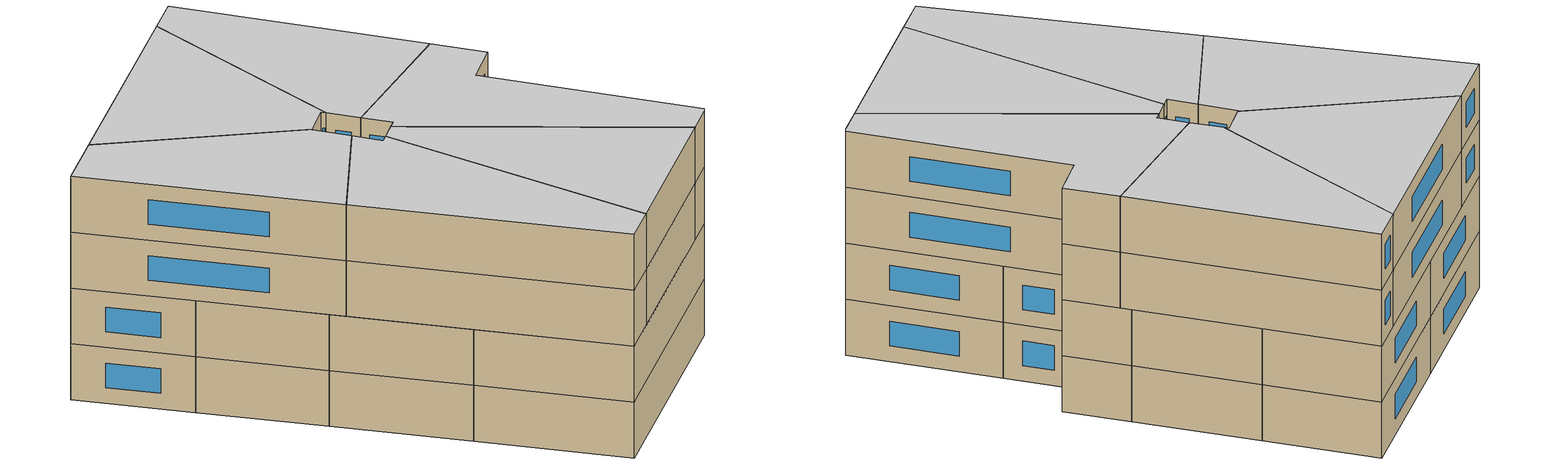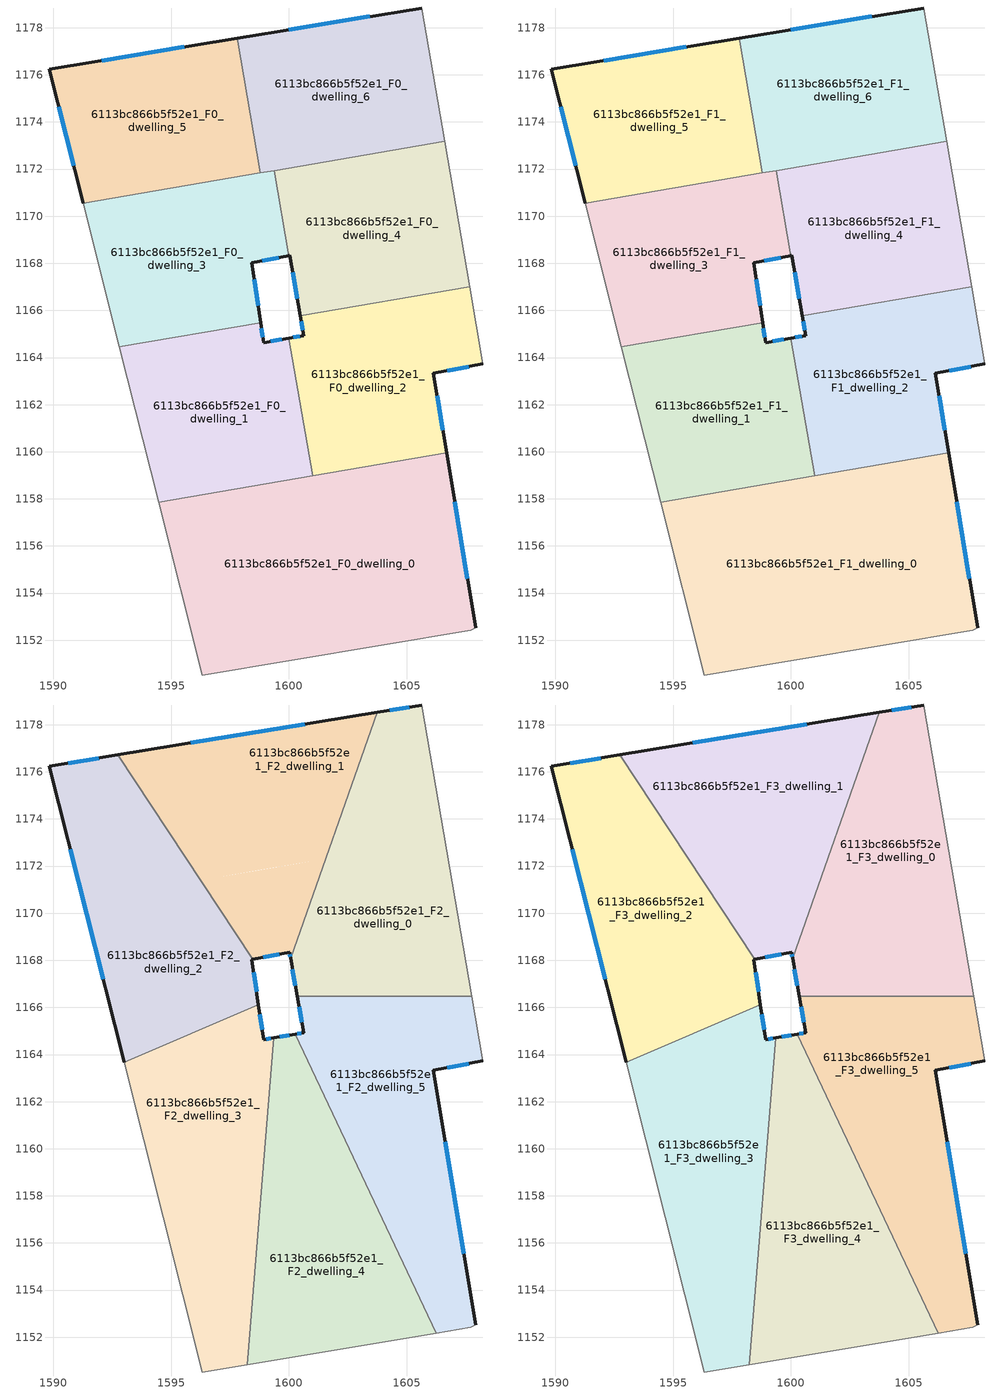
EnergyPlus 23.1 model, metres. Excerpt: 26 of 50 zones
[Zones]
6113bc866b5f52e1_F0_dwelling_0
 floor ground (EU_floor_Construction): 1606.69,1159.96 1607.93,1152.52 1607.72,1152.42 1596.32,1150.52 1594.46,1157.86 z0
 wall outside (EU_wall_Construction): 1607.93,1152.52 1606.69,1159.96 z0:3
 wall adiabatic (EU_wall_Construction): 1594.46,1157.86 1596.32,1150.52 1607.72,1152.42 1607.93,1152.52 z0:3
 wall to 6113bc866b5f52e1_F0_dwelling_1 (EU_wall_Construction): 1601,1158.99 1594.46,1157.86 z0:3
 wall to 6113bc866b5f52e1_F0_dwelling_2 (EU_wall_Construction): 1606.69,1159.96 1601,1158.99 z0:3
 window (EU_Window_Construction): 1607.58,1154.6 1607.03,1157.88 z0.84:2.16
6113bc866b5f52e1_F0_dwelling_1
 floor ground (EU_floor_Construction): 1600,1164.82 1601,1158.99 1594.46,1157.86 1592.8,1164.45 1598.8,1165.49 1598.92,1164.63 z0
 wall outside (EU_wall_Construction): 1600,1164.82 1598.92,1164.63 1598.8,1165.49 z0:3
 wall to 6113bc866b5f52e1_F0_dwelling_2 (EU_wall_Construction): 1601,1158.99 1600,1164.82 z0:3
 wall adiabatic (EU_wall_Construction): 1592.8,1164.45 1594.46,1157.86 z0:3
 wall to 6113bc866b5f52e1_F0_dwelling_3 (EU_wall_Construction): 1598.8,1165.49 1592.8,1164.45 z0:3
 window (EU_Window_Construction): 1598.89,1164.87 1598.83,1165.25 / 1599.7,1164.77 1599.22,1164.68 z0.84:2.16
6113bc866b5f52e1_F0_dwelling_2
 floor ground (EU_floor_Construction): 1607.67,1167.01 1608.23,1163.73 1606.13,1163.33 1606.69,1159.96 1601,1158.99 1600,1164.82 1600.62,1164.93 1600.47,1165.77 z0
 wall outside (EU_wall_Construction): 1606.69,1159.96 1606.13,1163.33 1608.23,1163.73 / 1600.47,1165.77 1600.62,1164.93 1600,1164.82 z0:3
 wall adiabatic (EU_wall_Construction): 1608.23,1163.73 1607.67,1167.01 z0:3
 wall to 6113bc866b5f52e1_F0_dwelling_4 (EU_wall_Construction): 1607.67,1167.01 1600.47,1165.77 z0:3
 window (EU_Window_Construction): 1606.72,1163.44 1607.64,1163.61 / 1606.53,1160.91 1606.28,1162.38 / 1600.45,1164.9 1600.17,1164.85 / 1600.52,1165.54 1600.58,1165.17 z0.84:2.16
6113bc866b5f52e1_F0_dwelling_3
 floor ground (EU_floor_Construction): 1599.38,1171.94 1600,1168.33 1598.42,1168.03 1598.8,1165.49 1592.8,1164.45 1591.26,1170.54 z0
 wall outside (EU_wall_Construction): 1598.8,1165.49 1598.42,1168.03 1600,1168.33 z0:3
 wall adiabatic (EU_wall_Construction): 1591.26,1170.54 1592.8,1164.45 z0:3
 wall to 6113bc866b5f52e1_F0_dwelling_4 (EU_wall_Construction): 1600,1168.33 1599.38,1171.94 z0:3
 wall to 6113bc866b5f52e1_F0_dwelling_5 (EU_wall_Construction): 1598.78,1171.83 1591.26,1170.54 z0:3
 wall to 6113bc866b5f52e1_F0_dwelling_6 (EU_wall_Construction): 1599.38,1171.94 1598.78,1171.83 z0:3
 window (EU_Window_Construction): 1598.69,1166.2 1598.53,1167.32 / 1598.86,1168.12 1599.56,1168.25 z0.84:2.16
6113bc866b5f52e1_F0_dwelling_4
 floor ground (EU_floor_Construction): 1606.6,1173.18 1607.67,1167.01 1600.47,1165.77 1600.02,1168.33 1600,1168.33 1599.38,1171.94 z0
 wall outside (EU_wall_Construction): 1600,1168.33 1600.02,1168.33 1600.47,1165.77 z0:3
 wall adiabatic (EU_wall_Construction): 1607.67,1167.01 1606.6,1173.18 z0:3
 wall to 6113bc866b5f52e1_F0_dwelling_6 (EU_wall_Construction): 1606.6,1173.18 1599.38,1171.94 z0:3
 window (EU_Window_Construction): 1600.15,1167.62 1600.35,1166.49 z0.84:2.16
6113bc866b5f52e1_F0_dwelling_5
 floor ground (EU_floor_Construction): 1597.8,1177.55 1598.78,1171.83 1591.26,1170.54 1589.82,1176.24 z0
 wall outside (EU_wall_Construction): 1597.8,1177.55 1589.82,1176.24 1591.26,1170.54 z0:3
 wall to 6113bc866b5f52e1_F0_dwelling_6 (EU_wall_Construction): 1598.78,1171.83 1597.8,1177.55 z0:3
 window (EU_Window_Construction): 1590.22,1174.64 1590.86,1172.14 / 1595.56,1177.18 1592.05,1176.61 z0.84:2.16
6113bc866b5f52e1_F0_dwelling_6
 floor ground (EU_floor_Construction): 1605.63,1178.84 1606.6,1173.18 1598.78,1171.83 1597.8,1177.55 z0
 wall outside (EU_wall_Construction): 1605.63,1178.84 1597.8,1177.55 z0:3
 wall adiabatic (EU_wall_Construction): 1606.6,1173.18 1605.63,1178.84 z0:3
 window (EU_Window_Construction): 1603.44,1178.48 1599.99,1177.91 z0.84:2.16
6113bc866b5f52e1_F1_dwelling_0
 floor to 6113bc866b5f52e1_F0_dwelling_0 (EU_floor_Construction): 1606.69,1159.96 1607.93,1152.52 1607.72,1152.42 1596.32,1150.52 1594.46,1157.86 z3
 wall outside (EU_wall_Construction): 1607.93,1152.52 1606.69,1159.96 z3:6
 wall adiabatic (EU_wall_Construction): 1594.46,1157.86 1596.32,1150.52 1607.72,1152.42 1607.93,1152.52 z3:6
 wall to 6113bc866b5f52e1_F1_dwelling_1 (EU_wall_Construction): 1601,1158.99 1594.46,1157.86 z3:6
 wall to 6113bc866b5f52e1_F1_dwelling_2 (EU_wall_Construction): 1606.69,1159.96 1601,1158.99 z3:6
 window (EU_Window_Construction): 1607.58,1154.6 1607.03,1157.88 z3.84:5.16
6113bc866b5f52e1_F1_dwelling_1
 floor to 6113bc866b5f52e1_F0_dwelling_1 (EU_floor_Construction): 1600,1164.82 1601,1158.99 1594.46,1157.86 1592.8,1164.45 1598.8,1165.49 1598.92,1164.63 z3
 wall outside (EU_wall_Construction): 1600,1164.82 1598.92,1164.63 1598.8,1165.49 z3:6
 wall to 6113bc866b5f52e1_F1_dwelling_2 (EU_wall_Construction): 1601,1158.99 1600,1164.82 z3:6
 wall adiabatic (EU_wall_Construction): 1592.8,1164.45 1594.46,1157.86 z3:6
 wall to 6113bc866b5f52e1_F1_dwelling_3 (EU_wall_Construction): 1598.8,1165.49 1592.8,1164.45 z3:6
 window (EU_Window_Construction): 1598.89,1164.87 1598.83,1165.25 / 1599.7,1164.77 1599.22,1164.68 z3.84:5.16
6113bc866b5f52e1_F1_dwelling_2
 floor to 6113bc866b5f52e1_F0_dwelling_2 (EU_floor_Construction): 1607.67,1167.01 1608.23,1163.73 1606.13,1163.33 1606.69,1159.96 1601,1158.99 1600,1164.82 1600.62,1164.93 1600.47,1165.77 z3
 wall outside (EU_wall_Construction): 1606.69,1159.96 1606.13,1163.33 1608.23,1163.73 / 1600.47,1165.77 1600.62,1164.93 1600,1164.82 z3:6
 wall adiabatic (EU_wall_Construction): 1608.23,1163.73 1607.67,1167.01 z3:6
 wall to 6113bc866b5f52e1_F1_dwelling_4 (EU_wall_Construction): 1607.67,1167.01 1600.47,1165.77 z3:6
 window (EU_Window_Construction): 1606.72,1163.44 1607.64,1163.61 / 1606.53,1160.91 1606.28,1162.38 / 1600.45,1164.9 1600.17,1164.85 / 1600.52,1165.54 1600.58,1165.17 z3.84:5.16
6113bc866b5f52e1_F1_dwelling_3
 floor to 6113bc866b5f52e1_F0_dwelling_3 (EU_floor_Construction): 1599.38,1171.94 1600,1168.33 1598.42,1168.03 1598.8,1165.49 1592.8,1164.45 1591.26,1170.54 z3
 wall outside (EU_wall_Construction): 1598.8,1165.49 1598.42,1168.03 1600,1168.33 z3:6
 wall adiabatic (EU_wall_Construction): 1591.26,1170.54 1592.8,1164.45 z3:6
 wall to 6113bc866b5f52e1_F1_dwelling_4 (EU_wall_Construction): 1600,1168.33 1599.38,1171.94 z3:6
 wall to 6113bc866b5f52e1_F1_dwelling_5 (EU_wall_Construction): 1598.78,1171.83 1591.26,1170.54 z3:6
 wall to 6113bc866b5f52e1_F1_dwelling_6 (EU_wall_Construction): 1599.38,1171.94 1598.78,1171.83 z3:6
 window (EU_Window_Construction): 1598.69,1166.2 1598.53,1167.32 / 1598.86,1168.12 1599.56,1168.25 z3.84:5.16
6113bc866b5f52e1_F1_dwelling_4
 floor to 6113bc866b5f52e1_F0_dwelling_4 (EU_floor_Construction): 1606.6,1173.18 1607.67,1167.01 1600.47,1165.77 1600.02,1168.33 1600,1168.33 1599.38,1171.94 z3
 wall outside (EU_wall_Construction): 1600,1168.33 1600.02,1168.33 1600.47,1165.77 z3:6
 wall adiabatic (EU_wall_Construction): 1607.67,1167.01 1606.6,1173.18 z3:6
 wall to 6113bc866b5f52e1_F1_dwelling_6 (EU_wall_Construction): 1606.6,1173.18 1599.38,1171.94 z3:6
 window (EU_Window_Construction): 1600.15,1167.62 1600.35,1166.49 z3.84:5.16
6113bc866b5f52e1_F1_dwelling_5
 floor to 6113bc866b5f52e1_F0_dwelling_5 (EU_floor_Construction): 1597.8,1177.55 1598.78,1171.83 1591.26,1170.54 1589.82,1176.24 z3
 wall outside (EU_wall_Construction): 1597.8,1177.55 1589.82,1176.24 1591.26,1170.54 z3:6
 wall to 6113bc866b5f52e1_F1_dwelling_6 (EU_wall_Construction): 1598.78,1171.83 1597.8,1177.55 z3:6
 window (EU_Window_Construction): 1590.22,1174.64 1590.86,1172.14 / 1595.56,1177.18 1592.05,1176.61 z3.84:5.16
6113bc866b5f52e1_F1_dwelling_6
 floor to 6113bc866b5f52e1_F0_dwelling_6 (EU_floor_Construction): 1605.63,1178.84 1606.6,1173.18 1598.78,1171.83 1597.8,1177.55 z3
 wall outside (EU_wall_Construction): 1605.63,1178.84 1597.8,1177.55 z3:6
 wall adiabatic (EU_wall_Construction): 1606.6,1173.18 1605.63,1178.84 z3:6
 window (EU_Window_Construction): 1603.44,1178.48 1599.99,1177.91 z3.84:5.16
6113bc866b5f52e1_F2_dwelling_0
 floor to 6113bc866b5f52e1_F1_dwelling_4 (EU_floor_Construction): 1606.6,1173.18 1607.66,1167.01 1604.5,1166.46 1600.35,1166.46 1600.07,1168.08 1601.56,1172.31 z6
 floor to 6113bc866b5f52e1_F1_dwelling_2 (EU_floor_Construction): 1607.66,1167.01 1607.76,1166.46 1604.5,1166.46 z6
 floor to 6113bc866b5f52e1_F1_dwelling_6 (EU_floor_Construction): 1605.63,1178.84 1606.6,1173.18 1601.56,1172.31 1603.75,1178.53 z6
 wall outside (EU_wall_Construction): 1600.07,1168.08 1600.35,1166.46 / 1605.63,1178.84 1603.75,1178.53 z6:9
 wall to 6113bc866b5f52e1_F2_dwelling_5 (EU_wall_Construction): 1600.35,1166.46 1607.76,1166.46 z6:9
 wall to 6113bc866b5f52e1_F2_dwelling_1 (EU_wall_Construction): 1603.75,1178.53 1600.07,1168.08 z6:9
 wall adiabatic (EU_wall_Construction): 1607.76,1166.46 1605.63,1178.84 z6:9
 window (EU_Window_Construction): 1600.15,1167.63 1600.27,1166.92 / 1605.1,1178.75 1604.27,1178.62 z6.84:8.16
6113bc866b5f52e1_F2_dwelling_1
 floor to 6113bc866b5f52e1_F1_dwelling_6 (EU_floor_Construction): 1603.75,1178.53 1601.56,1172.31 1598.78,1171.83 1597.8,1177.55 z6
 floor to 6113bc866b5f52e1_F1_dwelling_5 (EU_floor_Construction): 1597.8,1177.55 1598.78,1171.83 1596.25,1171.4 1592.74,1176.72 z6
 floor to 6113bc866b5f52e1_F1_dwelling_3 (EU_floor_Construction): 1599.38,1171.94 1600,1168.33 1598.46,1168.04 1596.25,1171.4 z6
 floor to 6113bc866b5f52e1_F1_dwelling_4 (EU_floor_Construction): 1601.56,1172.31 1600.07,1168.08 1600.02,1168.33 1600,1168.33 1599.38,1171.94 z6
 wall outside (EU_wall_Construction): 1598.46,1168.04 1600.02,1168.33 1600.07,1168.08 / 1603.75,1178.53 1592.74,1176.72 z6:9
 wall to 6113bc866b5f52e1_F2_dwelling_2 (EU_wall_Construction): 1592.74,1176.72 1598.46,1168.04 z6:9
 window (EU_Window_Construction): 1600.04,1168.26 1600.06,1168.15 / 1598.9,1168.12 1599.59,1168.25 / 1600.66,1178.02 1595.82,1177.23 z6.84:8.16
6113bc866b5f52e1_F2_dwelling_2
 floor to 6113bc866b5f52e1_F1_dwelling_3 (EU_floor_Construction): 1596.25,1171.4 1598.46,1168.04 1598.42,1168.03 1598.7,1166.12 1596.19,1165.04 1592.8,1164.45 1591.26,1170.54 z6
 floor to 6113bc866b5f52e1_F1_dwelling_5 (EU_floor_Construction): 1592.74,1176.72 1596.25,1171.4 1591.26,1170.54 1589.82,1176.24 z6
 floor to 6113bc866b5f52e1_F1_dwelling_1 (EU_floor_Construction): 1596.19,1165.04 1593,1163.66 1592.8,1164.45 z6
 wall outside (EU_wall_Construction): 1598.7,1166.12 1598.42,1168.03 1598.46,1168.04 / 1592.74,1176.72 1589.82,1176.24 1593,1163.66 z6:9
 wall to 6113bc866b5f52e1_F2_dwelling_3 (EU_wall_Construction): 1593,1163.66 1598.7,1166.12 z6:9
 window (EU_Window_Construction): 1598.62,1166.66 1598.5,1167.5 / 1590.71,1172.72 1592.11,1167.19 / 1591.92,1176.59 1590.64,1176.38 z6.84:8.16
6113bc866b5f52e1_F2_dwelling_3
 floor to 6113bc866b5f52e1_F1_dwelling_1 (EU_floor_Construction): 1598.8,1165.48 1598.92,1164.63 1599.36,1164.71 1598.86,1158.62 1594.46,1157.86 1593,1163.66 1596.19,1165.04 z6
 floor to 6113bc866b5f52e1_F1_dwelling_0 (EU_floor_Construction): 1598.86,1158.62 1598.22,1150.84 1596.32,1150.52 1594.46,1157.86 z6
 floor to 6113bc866b5f52e1_F1_dwelling_3 (EU_floor_Construction): 1598.7,1166.12 1598.8,1165.48 1596.19,1165.04 z6
 wall outside (EU_wall_Construction): 1599.36,1164.71 1598.92,1164.63 1598.7,1166.12 z6:9
 wall to 6113bc866b5f52e1_F2_dwelling_4 (EU_wall_Construction): 1598.22,1150.84 1599.36,1164.71 z6:9
 wall adiabatic (EU_wall_Construction): 1593,1163.66 1596.32,1150.52 1598.22,1150.84 z6:9
 window (EU_Window_Construction): 1598.86,1165.05 1598.76,1165.7 / 1599.24,1164.69 1599.04,1164.65 z6.84:8.16
6113bc866b5f52e1_F2_dwelling_4
 floor to 6113bc866b5f52e1_F1_dwelling_0 (EU_floor_Construction): 1602.88,1159.31 1606.25,1152.17 1598.22,1150.84 1598.86,1158.62 z6
 floor to 6113bc866b5f52e1_F1_dwelling_1 (EU_floor_Construction): 1600,1164.82 1601,1158.99 1598.86,1158.62 1599.36,1164.71 z6
 floor to 6113bc866b5f52e1_F1_dwelling_2 (EU_floor_Construction): 1600.26,1164.86 1602.88,1159.31 1601,1158.99 1600,1164.82 z6
 wall outside (EU_wall_Construction): 1600.26,1164.87 1599.36,1164.71 z6:9
 wall to 6113bc866b5f52e1_F2_dwelling_5 (EU_wall_Construction): 1606.25,1152.17 1600.26,1164.87 z6:9
 wall adiabatic (EU_wall_Construction): 1598.22,1150.84 1606.25,1152.17 z6:9
 window (EU_Window_Construction): 1600.01,1164.82 1599.61,1164.75 z6.84:8.16
6113bc866b5f52e1_F2_dwelling_5
 floor to 6113bc866b5f52e1_F1_dwelling_2 (EU_floor_Construction): 1607.76,1166.46 1608.23,1163.73 1606.13,1163.33 1606.69,1159.96 1602.88,1159.31 1600.26,1164.86 1600.62,1164.93 1600.48,1165.77 1604.5,1166.46 z6
 floor to 6113bc866b5f52e1_F1_dwelling_0 (EU_floor_Construction): 1606.69,1159.96 1607.93,1152.52 1607.72,1152.42 1606.25,1152.17 1602.88,1159.31 z6
 floor to 6113bc866b5f52e1_F1_dwelling_4 (EU_floor_Construction): 1604.5,1166.46 1600.48,1165.77 1600.35,1166.46 z6
 wall outside (EU_wall_Construction): 1600.35,1166.46 1600.62,1164.93 1600.26,1164.87 / 1607.93,1152.52 1606.13,1163.33 1608.23,1163.73 z6:9
 wall adiabatic (EU_wall_Construction): 1608.23,1163.73 1607.76,1166.46 / 1606.25,1152.17 1607.72,1152.42 1607.93,1152.52 z6:9
 window (EU_Window_Construction): 1600.52,1164.91 1600.36,1164.88 / 1600.43,1166.03 1600.55,1165.36 / 1606.72,1163.44 1607.64,1163.61 / 1607.42,1155.55 1606.63,1160.3 z6.84:8.16
6113bc866b5f52e1_F3_dwelling_0
 floor to 6113bc866b5f52e1_F2_dwelling_0 (EU_floor_Construction): 1605.63,1178.84 1607.76,1166.46 1600.35,1166.46 1600.07,1168.08 1603.75,1178.53 z9
 wall outside (EU_wall_Construction): 1600.07,1168.08 1600.35,1166.46 / 1605.63,1178.84 1603.75,1178.53 z9:12
 wall to 6113bc866b5f52e1_F3_dwelling_5 (EU_wall_Construction): 1600.35,1166.46 1607.76,1166.46 z9:12
 wall to 6113bc866b5f52e1_F3_dwelling_1 (EU_wall_Construction): 1603.75,1178.53 1600.07,1168.08 z9:12
 wall adiabatic (EU_wall_Construction): 1607.76,1166.46 1605.63,1178.84 z9:12
 window (EU_Window_Construction): 1600.15,1167.63 1600.27,1166.92 / 1605.1,1178.75 1604.27,1178.62 z9.84:11.16
 ceiling to 6113bc866b5f52e1_F4_dwelling_0 (EU_floor_Construction): 1607.76,1166.46 1605.63,1178.84 1603.75,1178.53 1600.07,1168.08 1600.35,1166.46 z12
6113bc866b5f52e1_F3_dwelling_1
 floor to 6113bc866b5f52e1_F2_dwelling_1 (EU_floor_Construction): 1603.75,1178.53 1600.07,1168.08 1600.02,1168.33 1598.46,1168.04 1592.74,1176.72 z9
 wall outside (EU_wall_Construction): 1598.46,1168.04 1600.02,1168.33 1600.07,1168.08 / 1603.75,1178.53 1592.74,1176.72 z9:12
 wall to 6113bc866b5f52e1_F3_dwelling_2 (EU_wall_Construction): 1592.74,1176.72 1598.46,1168.04 z9:12
 window (EU_Window_Construction): 1600.04,1168.26 1600.06,1168.15 / 1598.9,1168.12 1599.59,1168.25 / 1600.66,1178.02 1595.82,1177.23 z9.84:11.16
 ceiling to 6113bc866b5f52e1_F4_dwelling_1 (EU_floor_Construction): 1600.07,1168.08 1603.75,1178.53 1592.74,1176.72 1598.46,1168.04 1600.02,1168.33 z12
6113bc866b5f52e1_F3_dwelling_2
 floor to 6113bc866b5f52e1_F2_dwelling_2 (EU_floor_Construction): 1592.74,1176.72 1598.46,1168.04 1598.42,1168.03 1598.7,1166.12 1593,1163.66 1589.82,1176.24 z9
 wall outside (EU_wall_Construction): 1598.7,1166.12 1598.42,1168.03 1598.46,1168.04 / 1592.74,1176.72 1589.82,1176.24 1593,1163.66 z9:12
 wall to 6113bc866b5f52e1_F3_dwelling_3 (EU_wall_Construction): 1593,1163.66 1598.7,1166.12 z9:12
 window (EU_Window_Construction): 1598.62,1166.66 1598.5,1167.5 / 1590.71,1172.72 1592.11,1167.19 / 1591.92,1176.59 1590.64,1176.38 z9.84:11.16
 ceiling to 6113bc866b5f52e1_F4_dwelling_2 (EU_floor_Construction): 1598.7,1166.12 1598.42,1168.03 1598.46,1168.04 1592.74,1176.72 1589.82,1176.24 1593,1163.66 z12
6113bc866b5f52e1_F3_dwelling_3
 floor to 6113bc866b5f52e1_F2_dwelling_3 (EU_floor_Construction): 1598.7,1166.12 1598.92,1164.63 1599.36,1164.71 1598.22,1150.84 1596.32,1150.52 1593,1163.66 z9
 wall outside (EU_wall_Construction): 1599.36,1164.71 1598.92,1164.63 1598.7,1166.12 z9:12
 wall to 6113bc866b5f52e1_F3_dwelling_4 (EU_wall_Construction): 1598.22,1150.84 1599.36,1164.71 z9:12
 wall adiabatic (EU_wall_Construction): 1593,1163.66 1596.32,1150.52 1598.22,1150.84 z9:12
 window (EU_Window_Construction): 1598.86,1165.05 1598.76,1165.7 / 1599.24,1164.69 1599.04,1164.65 z9.84:11.16
 ceiling to 6113bc866b5f52e1_F4_dwelling_3 (EU_floor_Construction): 1598.22,1150.84 1599.36,1164.71 1598.92,1164.63 1598.7,1166.12 1593,1163.66 1596.32,1150.52 z12
6113bc866b5f52e1_F3_dwelling_4
 floor to 6113bc866b5f52e1_F2_dwelling_4 (EU_floor_Construction): 1600.26,1164.87 1606.25,1152.17 1598.22,1150.84 1599.36,1164.71 z9
 wall outside (EU_wall_Construction): 1600.26,1164.87 1599.36,1164.71 z9:12
 wall to 6113bc866b5f52e1_F3_dwelling_5 (EU_wall_Construction): 1606.25,1152.17 1600.26,1164.87 z9:12
 wall adiabatic (EU_wall_Construction): 1598.22,1150.84 1606.25,1152.17 z9:12
 window (EU_Window_Construction): 1600.01,1164.82 1599.61,1164.75 z9.84:11.16
 ceiling to 6113bc866b5f52e1_F4_dwelling_4 (EU_floor_Construction): 1606.25,1152.17 1600.26,1164.87 1599.36,1164.71 1598.22,1150.84 z12
6113bc866b5f52e1_F3_dwelling_5
 floor to 6113bc866b5f52e1_F2_dwelling_5 (EU_floor_Construction): 1607.76,1166.46 1608.23,1163.73 1606.13,1163.33 1607.93,1152.52 1607.72,1152.42 1606.25,1152.17 1600.26,1164.87 1600.62,1164.93 1600.35,1166.46 z9
 wall outside (EU_wall_Construction): 1600.35,1166.46 1600.62,1164.93 1600.26,1164.87 / 1607.93,1152.52 1606.13,1163.33 1608.23,1163.73 z9:12
 wall adiabatic (EU_wall_Construction): 1608.23,1163.73 1607.76,1166.46 / 1606.25,1152.17 1607.72,1152.42 1607.93,1152.52 z9:12
 window (EU_Window_Construction): 1600.52,1164.91 1600.36,1164.88 / 1600.43,1166.03 1600.55,1165.36 / 1606.72,1163.44 1607.64,1163.61 / 1607.42,1155.55 1606.63,1160.3 z9.84:11.16
 ceiling to 6113bc866b5f52e1_F4_dwelling_5 (EU_floor_Construction): 1607.93,1152.52 1606.13,1163.33 1608.23,1163.73 1607.76,1166.46 1600.35,1166.46 1600.62,1164.93 1600.26,1164.87 1606.25,1152.17 1607.72,1152.42 z12
[Building]
EU S2 Campaign: North Axis=0; Terrain=City; Solar Distribution=FullExterior
[Site:Location]
Lyon-Bron: Latitude=45.75; Longitude=5; Time Zone=1; Elevation=198
[SizingPeriod:WeatherFileDays]
AnnualSizingPeriod: Begin Month=1; Begin Day of Month=1; End Month=12; End Day of Month=31; Day of Week for Start Day=Monday; Use Weather File Daylight Saving Period=No; Use Weather File Rain and Snow Indicators=No
[MATERIAL]
EU_InternalMass_Material: Roughness=MediumRough; Thickness=0.1; Conductivity=1; Density=1800; Specific Heat=900; Thermal Absorptance=0.9; Solar Absorptance=0.7; Visible Absorptance=0.7
[MATERIAL:NOMASS] Roughness=MediumRough; Thermal Absorptance=0.9; Solar Absorptance=0.7; Visible Absorptance=0.7
Name | Thermal Resistance
EU_wall_NoMass | 0.776494
EU_floor_NoMass | 0.421597
[WINDOWMATERIAL:SIMPLEGLAZINGSYSTEM]
EU_Window_SimpleGlazing: UFactor=4.24961; Solar Heat Gain Coefficient=0.83; Visible Transmittance=0.83
[CONSTRUCTION]
EU_wall_Construction: EU_wall_NoMass
EU_floor_Construction: EU_floor_NoMass
EU_Window_Construction: EU_Window_SimpleGlazing
EU_InternalMass_Construction: EU_InternalMass_Material
[ZONE] Type=1; Multiplier=1; Ceiling Height=autocalculate; Floor Area=autocalculate; Part of Total Floor Area=Yes
Name | Volume
6113bc866b5f52e1_F0_dwelling_0; 6113bc866b5f52e1_F1_dwelling_0 | 274.935
6113bc866b5f52e1_F2_dwelling_0; 6113bc866b5f52e1_F3_dwelling_0 | 183.298
6113bc866b5f52e1_F0_dwelling_1; 6113bc866b5f52e1_F1_dwelling_1 | 137.45
6113bc866b5f52e1_F2_dwelling_1; 6113bc866b5f52e1_F3_dwelling_1 | 183.272
6113bc866b5f52e1_F0_dwelling_2; 6113bc866b5f52e1_F1_dwelling_2 | 137.459
6113bc866b5f52e1_F2_dwelling_2; 6113bc866b5f52e1_F3_dwelling_2 | 183.293
6113bc866b5f52e1_F0_dwelling_3; 6113bc866b5f52e1_F1_dwelling_3 | 137.451
6113bc866b5f52e1_F2_dwelling_3; 6113bc866b5f52e1_F3_dwelling_3 | 183.273
6113bc866b5f52e1_F0_dwelling_4; 6113bc866b5f52e1_F1_dwelling_4 | 137.484
6113bc866b5f52e1_F2_dwelling_4; 6113bc866b5f52e1_F3_dwelling_4 | 183.283
6113bc866b5f52e1_F0_dwelling_5; 6113bc866b5f52e1_F1_dwelling_5 | 137.458
6113bc866b5f52e1_F2_dwelling_5; 6113bc866b5f52e1_F3_dwelling_5 | 183.282
6113bc866b5f52e1_F0_dwelling_6; 6113bc866b5f52e1_F1_dwelling_6 | 137.456
[INTERNALMASS] Construction=EU_InternalMass_Construction
Name | Zone or ZoneList | Surface Area
6113bc866b5f52e1_F0_dwelling_0_EU_InternalMass | 6113bc866b5f52e1_F0_dwelling_0 | 91.6451
6113bc866b5f52e1_F0_dwelling_1_EU_InternalMass | 6113bc866b5f52e1_F0_dwelling_1 | 45.8162
6113bc866b5f52e1_F0_dwelling_2_EU_InternalMass | 6113bc866b5f52e1_F0_dwelling_2 | 45.8199
6113bc866b5f52e1_F0_dwelling_3_EU_InternalMass | 6113bc866b5f52e1_F0_dwelling_3 | 45.817
6113bc866b5f52e1_F0_dwelling_4_EU_InternalMass | 6113bc866b5f52e1_F0_dwelling_4 | 45.8281
6113bc866b5f52e1_F0_dwelling_5_EU_InternalMass | 6113bc866b5f52e1_F0_dwelling_5 | 45.8193
6113bc866b5f52e1_F0_dwelling_6_EU_InternalMass | 6113bc866b5f52e1_F0_dwelling_6 | 45.8184
6113bc866b5f52e1_F1_dwelling_0_EU_InternalMass | 6113bc866b5f52e1_F1_dwelling_0 | 91.6451
6113bc866b5f52e1_F1_dwelling_1_EU_InternalMass | 6113bc866b5f52e1_F1_dwelling_1 | 45.8162
6113bc866b5f52e1_F1_dwelling_2_EU_InternalMass | 6113bc866b5f52e1_F1_dwelling_2 | 45.8199
6113bc866b5f52e1_F1_dwelling_3_EU_InternalMass | 6113bc866b5f52e1_F1_dwelling_3 | 45.817
6113bc866b5f52e1_F1_dwelling_4_EU_InternalMass | 6113bc866b5f52e1_F1_dwelling_4 | 45.8281
6113bc866b5f52e1_F1_dwelling_5_EU_InternalMass | 6113bc866b5f52e1_F1_dwelling_5 | 45.8193
6113bc866b5f52e1_F1_dwelling_6_EU_InternalMass | 6113bc866b5f52e1_F1_dwelling_6 | 45.8184
6113bc866b5f52e1_F2_dwelling_0_EU_InternalMass | 6113bc866b5f52e1_F2_dwelling_0 | 61.0996
6113bc866b5f52e1_F2_dwelling_1_EU_InternalMass | 6113bc866b5f52e1_F2_dwelling_1 | 61.0905
6113bc866b5f52e1_F2_dwelling_2_EU_InternalMass | 6113bc866b5f52e1_F2_dwelling_2 | 61.0973
6113bc866b5f52e1_F2_dwelling_3_EU_InternalMass | 6113bc866b5f52e1_F2_dwelling_3 | 61.0908
6113bc866b5f52e1_F2_dwelling_4_EU_InternalMass | 6113bc866b5f52e1_F2_dwelling_4 | 61.0944
6113bc866b5f52e1_F2_dwelling_5_EU_InternalMass | 6113bc866b5f52e1_F2_dwelling_5 | 61.0943
6113bc866b5f52e1_F3_dwelling_0_EU_InternalMass | 6113bc866b5f52e1_F3_dwelling_0 | 61.0996
6113bc866b5f52e1_F3_dwelling_1_EU_InternalMass | 6113bc866b5f52e1_F3_dwelling_1 | 61.0905
6113bc866b5f52e1_F3_dwelling_2_EU_InternalMass | 6113bc866b5f52e1_F3_dwelling_2 | 61.0973
6113bc866b5f52e1_F3_dwelling_3_EU_InternalMass | 6113bc866b5f52e1_F3_dwelling_3 | 61.0908
6113bc866b5f52e1_F3_dwelling_4_EU_InternalMass | 6113bc866b5f52e1_F3_dwelling_4 | 61.0944
6113bc866b5f52e1_F3_dwelling_5_EU_InternalMass | 6113bc866b5f52e1_F3_dwelling_5 | 61.0943
[OTHEREQUIPMENT] Fuel Type=Electricity; Design Level Calculation Method=Watts/Area; Power per Zone Floor Area=1; Fraction Latent=0; Fraction Radiant=0; Fraction Lost=0; Carbon Dioxide Generation Rate=0; EndUse Subcategory=EU_Step8_InternalGains
Name | Zone or ZoneList or Space or SpaceList | Schedule
EU_Step8_InternalGain_6113bc866b5f52e1_F0_dwelling_0_f000 | 6113bc866b5f52e1_F0_dwelling_0 | EU_Step8_GainSchedule_6113bc866b5f52e1_F0_dwelling_0_f000
EU_Step8_InternalGain_6113bc866b5f52e1_F0_dwelling_1_f000 | 6113bc866b5f52e1_F0_dwelling_1 | EU_Step8_GainSchedule_6113bc866b5f52e1_F0_dwelling_1_f000
EU_Step8_InternalGain_6113bc866b5f52e1_F0_dwelling_2_f000 | 6113bc866b5f52e1_F0_dwelling_2 | EU_Step8_GainSchedule_6113bc866b5f52e1_F0_dwelling_2_f000
EU_Step8_InternalGain_6113bc866b5f52e1_F0_dwelling_3_f000 | 6113bc866b5f52e1_F0_dwelling_3 | EU_Step8_GainSchedule_6113bc866b5f52e1_F0_dwelling_3_f000
EU_Step8_InternalGain_6113bc866b5f52e1_F0_dwelling_4_f000 | 6113bc866b5f52e1_F0_dwelling_4 | EU_Step8_GainSchedule_6113bc866b5f52e1_F0_dwelling_4_f000
EU_Step8_InternalGain_6113bc866b5f52e1_F0_dwelling_5_f000 | 6113bc866b5f52e1_F0_dwelling_5 | EU_Step8_GainSchedule_6113bc866b5f52e1_F0_dwelling_5_f000
EU_Step8_InternalGain_6113bc866b5f52e1_F0_dwelling_6_f000 | 6113bc866b5f52e1_F0_dwelling_6 | EU_Step8_GainSchedule_6113bc866b5f52e1_F0_dwelling_6_f000
EU_Step8_InternalGain_6113bc866b5f52e1_F1_dwelling_0_f000 | 6113bc866b5f52e1_F1_dwelling_0 | EU_Step8_GainSchedule_6113bc866b5f52e1_F1_dwelling_0_f000
EU_Step8_InternalGain_6113bc866b5f52e1_F1_dwelling_1_f000 | 6113bc866b5f52e1_F1_dwelling_1 | EU_Step8_GainSchedule_6113bc866b5f52e1_F1_dwelling_1_f000
EU_Step8_InternalGain_6113bc866b5f52e1_F1_dwelling_2_f000 | 6113bc866b5f52e1_F1_dwelling_2 | EU_Step8_GainSchedule_6113bc866b5f52e1_F1_dwelling_2_f000
EU_Step8_InternalGain_6113bc866b5f52e1_F1_dwelling_3_f000 | 6113bc866b5f52e1_F1_dwelling_3 | EU_Step8_GainSchedule_6113bc866b5f52e1_F1_dwelling_3_f000
EU_Step8_InternalGain_6113bc866b5f52e1_F1_dwelling_4_f000 | 6113bc866b5f52e1_F1_dwelling_4 | EU_Step8_GainSchedule_6113bc866b5f52e1_F1_dwelling_4_f000
EU_Step8_InternalGain_6113bc866b5f52e1_F1_dwelling_5_f000 | 6113bc866b5f52e1_F1_dwelling_5 | EU_Step8_GainSchedule_6113bc866b5f52e1_F1_dwelling_5_f000
EU_Step8_InternalGain_6113bc866b5f52e1_F1_dwelling_6_f000 | 6113bc866b5f52e1_F1_dwelling_6 | EU_Step8_GainSchedule_6113bc866b5f52e1_F1_dwelling_6_f000
EU_Step8_InternalGain_6113bc866b5f52e1_F2_dwelling_0_f000 | 6113bc866b5f52e1_F2_dwelling_0 | EU_Step8_GainSchedule_6113bc866b5f52e1_F2_dwelling_0_f000
EU_Step8_InternalGain_6113bc866b5f52e1_F2_dwelling_1_f000 | 6113bc866b5f52e1_F2_dwelling_1 | EU_Step8_GainSchedule_6113bc866b5f52e1_F2_dwelling_1_f000
EU_Step8_InternalGain_6113bc866b5f52e1_F2_dwelling_2_f000 | 6113bc866b5f52e1_F2_dwelling_2 | EU_Step8_GainSchedule_6113bc866b5f52e1_F2_dwelling_2_f000
EU_Step8_InternalGain_6113bc866b5f52e1_F2_dwelling_3_f000 | 6113bc866b5f52e1_F2_dwelling_3 | EU_Step8_GainSchedule_6113bc866b5f52e1_F2_dwelling_3_f000
EU_Step8_InternalGain_6113bc866b5f52e1_F2_dwelling_4_f000 | 6113bc866b5f52e1_F2_dwelling_4 | EU_Step8_GainSchedule_6113bc866b5f52e1_F2_dwelling_4_f000
EU_Step8_InternalGain_6113bc866b5f52e1_F2_dwelling_5_f000 | 6113bc866b5f52e1_F2_dwelling_5 | EU_Step8_GainSchedule_6113bc866b5f52e1_F2_dwelling_5_f000
EU_Step8_InternalGain_6113bc866b5f52e1_F3_dwelling_0_f000 | 6113bc866b5f52e1_F3_dwelling_0 | EU_Step8_GainSchedule_6113bc866b5f52e1_F3_dwelling_0_f000
EU_Step8_InternalGain_6113bc866b5f52e1_F3_dwelling_1_f000 | 6113bc866b5f52e1_F3_dwelling_1 | EU_Step8_GainSchedule_6113bc866b5f52e1_F3_dwelling_1_f000
EU_Step8_InternalGain_6113bc866b5f52e1_F3_dwelling_2_f000 | 6113bc866b5f52e1_F3_dwelling_2 | EU_Step8_GainSchedule_6113bc866b5f52e1_F3_dwelling_2_f000
EU_Step8_InternalGain_6113bc866b5f52e1_F3_dwelling_3_f000 | 6113bc866b5f52e1_F3_dwelling_3 | EU_Step8_GainSchedule_6113bc866b5f52e1_F3_dwelling_3_f000
EU_Step8_InternalGain_6113bc866b5f52e1_F3_dwelling_4_f000 | 6113bc866b5f52e1_F3_dwelling_4 | EU_Step8_GainSchedule_6113bc866b5f52e1_F3_dwelling_4_f000
EU_Step8_InternalGain_6113bc866b5f52e1_F3_dwelling_5_f000 | 6113bc866b5f52e1_F3_dwelling_5 | EU_Step8_GainSchedule_6113bc866b5f52e1_F3_dwelling_5_f000
[ZONEVENTILATION:DESIGNFLOWRATE] Schedule=EU_AlwaysOn; Design Flow Rate Calculation Method=AirChanges/Hour; Air Changes per Hour=0.693814; Ventilation Type=Natural; Fan Pressure Rise=0; Fan Total Efficiency=1; Constant Term Coefficient=1; Temperature Term Coefficient=0; Velocity Term Coefficient=0; Velocity Squared Term Coefficient=0; Minimum Indoor Temperature=-100; Maximum Indoor Temperature=100; Delta Temperature=-100; Minimum Outdoor Temperature=-100; Maximum Outdoor Temperature=100; Maximum Wind Speed=40
Name | Zone or ZoneList or Space or SpaceList
EU_ConstantAir_6113bc866b5f52e1_F0_dwelling_0 | 6113bc866b5f52e1_F0_dwelling_0
EU_ConstantAir_6113bc866b5f52e1_F0_dwelling_1 | 6113bc866b5f52e1_F0_dwelling_1
EU_ConstantAir_6113bc866b5f52e1_F0_dwelling_2 | 6113bc866b5f52e1_F0_dwelling_2
EU_ConstantAir_6113bc866b5f52e1_F0_dwelling_3 | 6113bc866b5f52e1_F0_dwelling_3
EU_ConstantAir_6113bc866b5f52e1_F0_dwelling_4 | 6113bc866b5f52e1_F0_dwelling_4
EU_ConstantAir_6113bc866b5f52e1_F0_dwelling_5 | 6113bc866b5f52e1_F0_dwelling_5
EU_ConstantAir_6113bc866b5f52e1_F0_dwelling_6 | 6113bc866b5f52e1_F0_dwelling_6
EU_ConstantAir_6113bc866b5f52e1_F1_dwelling_0 | 6113bc866b5f52e1_F1_dwelling_0
EU_ConstantAir_6113bc866b5f52e1_F1_dwelling_1 | 6113bc866b5f52e1_F1_dwelling_1
EU_ConstantAir_6113bc866b5f52e1_F1_dwelling_2 | 6113bc866b5f52e1_F1_dwelling_2
EU_ConstantAir_6113bc866b5f52e1_F1_dwelling_3 | 6113bc866b5f52e1_F1_dwelling_3
EU_ConstantAir_6113bc866b5f52e1_F1_dwelling_4 | 6113bc866b5f52e1_F1_dwelling_4
EU_ConstantAir_6113bc866b5f52e1_F1_dwelling_5 | 6113bc866b5f52e1_F1_dwelling_5
EU_ConstantAir_6113bc866b5f52e1_F1_dwelling_6 | 6113bc866b5f52e1_F1_dwelling_6
EU_ConstantAir_6113bc866b5f52e1_F2_dwelling_0 | 6113bc866b5f52e1_F2_dwelling_0
EU_ConstantAir_6113bc866b5f52e1_F2_dwelling_1 | 6113bc866b5f52e1_F2_dwelling_1
EU_ConstantAir_6113bc866b5f52e1_F2_dwelling_2 | 6113bc866b5f52e1_F2_dwelling_2
EU_ConstantAir_6113bc866b5f52e1_F2_dwelling_3 | 6113bc866b5f52e1_F2_dwelling_3
EU_ConstantAir_6113bc866b5f52e1_F2_dwelling_4 | 6113bc866b5f52e1_F2_dwelling_4
EU_ConstantAir_6113bc866b5f52e1_F2_dwelling_5 | 6113bc866b5f52e1_F2_dwelling_5
EU_ConstantAir_6113bc866b5f52e1_F3_dwelling_0 | 6113bc866b5f52e1_F3_dwelling_0
EU_ConstantAir_6113bc866b5f52e1_F3_dwelling_1 | 6113bc866b5f52e1_F3_dwelling_1
EU_ConstantAir_6113bc866b5f52e1_F3_dwelling_2 | 6113bc866b5f52e1_F3_dwelling_2
EU_ConstantAir_6113bc866b5f52e1_F3_dwelling_3 | 6113bc866b5f52e1_F3_dwelling_3
EU_ConstantAir_6113bc866b5f52e1_F3_dwelling_4 | 6113bc866b5f52e1_F3_dwelling_4
EU_ConstantAir_6113bc866b5f52e1_F3_dwelling_5 | 6113bc866b5f52e1_F3_dwelling_5
[HVACTEMPLATE:THERMOSTAT] Constant Heating Setpoint=20; Constant Cooling Setpoint=50
EU_HeatOnly_6113bc866b5f52e1_F0_dwelling_0; EU_HeatOnly_6113bc866b5f52e1_F0_dwelling_1; EU_HeatOnly_6113bc866b5f52e1_F0_dwelling_2; EU_HeatOnly_6113bc866b5f52e1_F0_dwelling_3; EU_HeatOnly_6113bc866b5f52e1_F0_dwelling_4; EU_HeatOnly_6113bc866b5f52e1_F0_dwelling_5; EU_HeatOnly_6113bc866b5f52e1_F0_dwelling_6; EU_HeatOnly_6113bc866b5f52e1_F1_dwelling_0; EU_HeatOnly_6113bc866b5f52e1_F1_dwelling_1; EU_HeatOnly_6113bc866b5f52e1_F1_dwelling_2; EU_HeatOnly_6113bc866b5f52e1_F1_dwelling_3; EU_HeatOnly_6113bc866b5f52e1_F1_dwelling_4; EU_HeatOnly_6113bc866b5f52e1_F1_dwelling_5; EU_HeatOnly_6113bc866b5f52e1_F1_dwelling_6; EU_HeatOnly_6113bc866b5f52e1_F2_dwelling_0; EU_HeatOnly_6113bc866b5f52e1_F2_dwelling_1; EU_HeatOnly_6113bc866b5f52e1_F2_dwelling_2; EU_HeatOnly_6113bc866b5f52e1_F2_dwelling_3; EU_HeatOnly_6113bc866b5f52e1_F2_dwelling_4; EU_HeatOnly_6113bc866b5f52e1_F2_dwelling_5; EU_HeatOnly_6113bc866b5f52e1_F3_dwelling_0; EU_HeatOnly_6113bc866b5f52e1_F3_dwelling_1; EU_HeatOnly_6113bc866b5f52e1_F3_dwelling_2; EU_HeatOnly_6113bc866b5f52e1_F3_dwelling_3; EU_HeatOnly_6113bc866b5f52e1_F3_dwelling_4; EU_HeatOnly_6113bc866b5f52e1_F3_dwelling_5; EU_HeatOnly_6113bc866b5f52e1_F4_dwelling_0; EU_HeatOnly_6113bc866b5f52e1_F4_dwelling_1; EU_HeatOnly_6113bc866b5f52e1_F4_dwelling_2; EU_HeatOnly_6113bc866b5f52e1_F4_dwelling_3; EU_HeatOnly_6113bc866b5f52e1_F4_dwelling_4; EU_HeatOnly_6113bc866b5f52e1_F4_dwelling_5; EU_HeatOnly_6113bc866b5f52e1_F5_dwelling_0; EU_HeatOnly_6113bc866b5f52e1_F5_dwelling_1; EU_HeatOnly_6113bc866b5f52e1_F5_dwelling_2; EU_HeatOnly_6113bc866b5f52e1_F5_dwelling_3; EU_HeatOnly_6113bc866b5f52e1_F5_dwelling_4; EU_HeatOnly_6113bc866b5f52e1_F5_dwelling_5; EU_HeatOnly_6113bc866b5f52e1_F6_dwelling_0; EU_HeatOnly_6113bc866b5f52e1_F6_dwelling_1; EU_HeatOnly_6113bc866b5f52e1_F6_dwelling_2; EU_HeatOnly_6113bc866b5f52e1_F6_dwelling_3; EU_HeatOnly_6113bc866b5f52e1_F6_dwelling_4; EU_HeatOnly_6113bc866b5f52e1_F6_dwelling_5; EU_HeatOnly_6113bc866b5f52e1_F7_dwelling_0; EU_HeatOnly_6113bc866b5f52e1_F7_dwelling_1; EU_HeatOnly_6113bc866b5f52e1_F7_dwelling_2; EU_HeatOnly_6113bc866b5f52e1_F7_dwelling_3; EU_HeatOnly_6113bc866b5f52e1_F7_dwelling_4; EU_HeatOnly_6113bc866b5f52e1_F7_dwelling_5
[HVACTEMPLATE:ZONE:IDEALLOADSAIRSYSTEM] System Availability Schedule=EU_AlwaysOn; Maximum Heating Supply Air Temperature=50; Minimum Cooling Supply Air Temperature=13; Maximum Heating Supply Air Humidity Ratio=0.0156; Minimum Cooling Supply Air Humidity Ratio=0.0077; Heating Limit=NoLimit; Cooling Limit=NoLimit; Heating Availability Schedule=EU_AlwaysOn; Cooling Availability Schedule=EU_CoolingOff; Dehumidification Control Type=ConstantSensibleHeatRatio; Cooling Sensible Heat Ratio=0.7; Dehumidification Setpoint=60; Humidification Control Type=None; Humidification Setpoint=30; Outdoor Air Method=None; Outdoor Air Flow Rate per Person=0.00944; Outdoor Air Flow Rate per Zone Floor Area=0; Outdoor Air Flow Rate per Zone=0; Demand Controlled Ventilation Type=None; Outdoor Air Economizer Type=NoEconomizer; Heat Recovery Type=None; Sensible Heat Recovery Effectiveness=0.7; Latent Heat Recovery Effectiveness=0.65
Name | Template Thermostat
6113bc866b5f52e1_F0_dwelling_0 | EU_HeatOnly_6113bc866b5f52e1_F0_dwelling_0
6113bc866b5f52e1_F0_dwelling_1 | EU_HeatOnly_6113bc866b5f52e1_F0_dwelling_1
6113bc866b5f52e1_F0_dwelling_2 | EU_HeatOnly_6113bc866b5f52e1_F0_dwelling_2
6113bc866b5f52e1_F0_dwelling_3 | EU_HeatOnly_6113bc866b5f52e1_F0_dwelling_3
6113bc866b5f52e1_F0_dwelling_4 | EU_HeatOnly_6113bc866b5f52e1_F0_dwelling_4
6113bc866b5f52e1_F0_dwelling_5 | EU_HeatOnly_6113bc866b5f52e1_F0_dwelling_5
6113bc866b5f52e1_F0_dwelling_6 | EU_HeatOnly_6113bc866b5f52e1_F0_dwelling_6
6113bc866b5f52e1_F1_dwelling_0 | EU_HeatOnly_6113bc866b5f52e1_F1_dwelling_0
6113bc866b5f52e1_F1_dwelling_1 | EU_HeatOnly_6113bc866b5f52e1_F1_dwelling_1
6113bc866b5f52e1_F1_dwelling_2 | EU_HeatOnly_6113bc866b5f52e1_F1_dwelling_2
6113bc866b5f52e1_F1_dwelling_3 | EU_HeatOnly_6113bc866b5f52e1_F1_dwelling_3
6113bc866b5f52e1_F1_dwelling_4 | EU_HeatOnly_6113bc866b5f52e1_F1_dwelling_4
6113bc866b5f52e1_F1_dwelling_5 | EU_HeatOnly_6113bc866b5f52e1_F1_dwelling_5
6113bc866b5f52e1_F1_dwelling_6 | EU_HeatOnly_6113bc866b5f52e1_F1_dwelling_6
6113bc866b5f52e1_F2_dwelling_0 | EU_HeatOnly_6113bc866b5f52e1_F2_dwelling_0
6113bc866b5f52e1_F2_dwelling_1 | EU_HeatOnly_6113bc866b5f52e1_F2_dwelling_1
6113bc866b5f52e1_F2_dwelling_2 | EU_HeatOnly_6113bc866b5f52e1_F2_dwelling_2
6113bc866b5f52e1_F2_dwelling_3 | EU_HeatOnly_6113bc866b5f52e1_F2_dwelling_3
6113bc866b5f52e1_F2_dwelling_4 | EU_HeatOnly_6113bc866b5f52e1_F2_dwelling_4
6113bc866b5f52e1_F2_dwelling_5 | EU_HeatOnly_6113bc866b5f52e1_F2_dwelling_5
6113bc866b5f52e1_F3_dwelling_0 | EU_HeatOnly_6113bc866b5f52e1_F3_dwelling_0
6113bc866b5f52e1_F3_dwelling_1 | EU_HeatOnly_6113bc866b5f52e1_F3_dwelling_1
6113bc866b5f52e1_F3_dwelling_2 | EU_HeatOnly_6113bc866b5f52e1_F3_dwelling_2
6113bc866b5f52e1_F3_dwelling_3 | EU_HeatOnly_6113bc866b5f52e1_F3_dwelling_3
6113bc866b5f52e1_F3_dwelling_4 | EU_HeatOnly_6113bc866b5f52e1_F3_dwelling_4
6113bc866b5f52e1_F3_dwelling_5 | EU_HeatOnly_6113bc866b5f52e1_F3_dwelling_5
[SIZING:ZONE] Zone Cooling Design Supply Air Temperature Input Method=SupplyAirTemperature; Zone Cooling Design Supply Air Temperature=13; Zone Heating Design Supply Air Temperature Input Method=SupplyAirTemperature; Zone Heating Design Supply Air Temperature=50; Zone Cooling Design Supply Air Humidity Ratio=0.008; Zone Heating Design Supply Air Humidity Ratio=0.008; Cooling Design Air Flow Method=DesignDay; Cooling Design Air Flow Rate=0; Cooling Minimum Air Flow per Zone Floor Area=0.000762; Cooling Minimum Air Flow=0; Cooling Minimum Air Flow Fraction=0.2; Heating Design Air Flow Method=DesignDay; Heating Design Air Flow Rate=0; Heating Maximum Air Flow per Zone Floor Area=0.002032; Heating Maximum Air Flow=0.141576; Heating Maximum Air Flow Fraction=0.3; Account for Dedicated Outdoor Air System=No; Dedicated Outdoor Air System Control Strategy=NeutralSupplyAir; Dedicated Outdoor Air Low Setpoint Temperature for Design=autosize; Dedicated Outdoor Air High Setpoint Temperature for Design=autosize; Zone Load Sizing Method=Sensible Load Only No Latent Load; Zone Latent Cooling Design Supply Air Humidity Ratio Input Method=HumidityRatioDifference; Zone Cooling Design Supply Air Humidity Ratio Difference=0.005; Zone Latent Heating Design Supply Air Humidity Ratio Input Method=HumidityRatioDifference; Zone Humidification Design Supply Air Humidity Ratio Difference=0.005
6113bc866b5f52e1_F0_dwelling_0; 6113bc866b5f52e1_F0_dwelling_1; 6113bc866b5f52e1_F0_dwelling_2; 6113bc866b5f52e1_F0_dwelling_3; 6113bc866b5f52e1_F0_dwelling_4; 6113bc866b5f52e1_F0_dwelling_5; 6113bc866b5f52e1_F0_dwelling_6; 6113bc866b5f52e1_F1_dwelling_0; 6113bc866b5f52e1_F1_dwelling_1; 6113bc866b5f52e1_F1_dwelling_2; 6113bc866b5f52e1_F1_dwelling_3; 6113bc866b5f52e1_F1_dwelling_4; 6113bc866b5f52e1_F1_dwelling_5; 6113bc866b5f52e1_F1_dwelling_6; 6113bc866b5f52e1_F2_dwelling_0; 6113bc866b5f52e1_F2_dwelling_1; 6113bc866b5f52e1_F2_dwelling_2; 6113bc866b5f52e1_F2_dwelling_3; 6113bc866b5f52e1_F2_dwelling_4; 6113bc866b5f52e1_F2_dwelling_5; 6113bc866b5f52e1_F3_dwelling_0; 6113bc866b5f52e1_F3_dwelling_1; 6113bc866b5f52e1_F3_dwelling_2; 6113bc866b5f52e1_F3_dwelling_3; 6113bc866b5f52e1_F3_dwelling_4; 6113bc866b5f52e1_F3_dwelling_5
[SCHEDULE:CONSTANT]
Name | Hourly Value
EU_AlwaysOn | 1
EU_CoolingOff | 0
[SCHEDULE:FILE] Column Number=1; Rows to Skip at Top=0; Number of Hours of Data=8760; Column Separator=Comma; Interpolate to Timestep=No; Minutes per Item=60; Adjust Schedule for Daylight Savings=Yes
Name | File
EU_Step8_GainSchedule_6113bc866b5f52e1_F0_dwelling_0_f000 | ../../schedules/6113bc866b5f52e1/6113bc866b5f52e1_F0_dwelling_0_f000_gain.csv
EU_Step8_GainSchedule_6113bc866b5f52e1_F0_dwelling_1_f000 | ../../schedules/6113bc866b5f52e1/6113bc866b5f52e1_F0_dwelling_1_f000_gain.csv
EU_Step8_GainSchedule_6113bc866b5f52e1_F0_dwelling_2_f000 | ../../schedules/6113bc866b5f52e1/6113bc866b5f52e1_F0_dwelling_2_f000_gain.csv
EU_Step8_GainSchedule_6113bc866b5f52e1_F0_dwelling_3_f000 | ../../schedules/6113bc866b5f52e1/6113bc866b5f52e1_F0_dwelling_3_f000_gain.csv
EU_Step8_GainSchedule_6113bc866b5f52e1_F0_dwelling_4_f000 | ../../schedules/6113bc866b5f52e1/6113bc866b5f52e1_F0_dwelling_4_f000_gain.csv
EU_Step8_GainSchedule_6113bc866b5f52e1_F0_dwelling_5_f000 | ../../schedules/6113bc866b5f52e1/6113bc866b5f52e1_F0_dwelling_5_f000_gain.csv
EU_Step8_GainSchedule_6113bc866b5f52e1_F0_dwelling_6_f000 | ../../schedules/6113bc866b5f52e1/6113bc866b5f52e1_F0_dwelling_6_f000_gain.csv
EU_Step8_GainSchedule_6113bc866b5f52e1_F1_dwelling_0_f000 | ../../schedules/6113bc866b5f52e1/6113bc866b5f52e1_F1_dwelling_0_f000_gain.csv
EU_Step8_GainSchedule_6113bc866b5f52e1_F1_dwelling_1_f000 | ../../schedules/6113bc866b5f52e1/6113bc866b5f52e1_F1_dwelling_1_f000_gain.csv
EU_Step8_GainSchedule_6113bc866b5f52e1_F1_dwelling_2_f000 | ../../schedules/6113bc866b5f52e1/6113bc866b5f52e1_F1_dwelling_2_f000_gain.csv
EU_Step8_GainSchedule_6113bc866b5f52e1_F1_dwelling_3_f000 | ../../schedules/6113bc866b5f52e1/6113bc866b5f52e1_F1_dwelling_3_f000_gain.csv
EU_Step8_GainSchedule_6113bc866b5f52e1_F1_dwelling_4_f000 | ../../schedules/6113bc866b5f52e1/6113bc866b5f52e1_F1_dwelling_4_f000_gain.csv
EU_Step8_GainSchedule_6113bc866b5f52e1_F1_dwelling_5_f000 | ../../schedules/6113bc866b5f52e1/6113bc866b5f52e1_F1_dwelling_5_f000_gain.csv
EU_Step8_GainSchedule_6113bc866b5f52e1_F1_dwelling_6_f000 | ../../schedules/6113bc866b5f52e1/6113bc866b5f52e1_F1_dwelling_6_f000_gain.csv
EU_Step8_GainSchedule_6113bc866b5f52e1_F2_dwelling_0_f000 | ../../schedules/6113bc866b5f52e1/6113bc866b5f52e1_F2_dwelling_0_f000_gain.csv
EU_Step8_GainSchedule_6113bc866b5f52e1_F2_dwelling_1_f000 | ../../schedules/6113bc866b5f52e1/6113bc866b5f52e1_F2_dwelling_1_f000_gain.csv
EU_Step8_GainSchedule_6113bc866b5f52e1_F2_dwelling_2_f000 | ../../schedules/6113bc866b5f52e1/6113bc866b5f52e1_F2_dwelling_2_f000_gain.csv
EU_Step8_GainSchedule_6113bc866b5f52e1_F2_dwelling_3_f000 | ../../schedules/6113bc866b5f52e1/6113bc866b5f52e1_F2_dwelling_3_f000_gain.csv
EU_Step8_GainSchedule_6113bc866b5f52e1_F2_dwelling_4_f000 | ../../schedules/6113bc866b5f52e1/6113bc866b5f52e1_F2_dwelling_4_f000_gain.csv
EU_Step8_GainSchedule_6113bc866b5f52e1_F2_dwelling_5_f000 | ../../schedules/6113bc866b5f52e1/6113bc866b5f52e1_F2_dwelling_5_f000_gain.csv
EU_Step8_GainSchedule_6113bc866b5f52e1_F3_dwelling_0_f000 | ../../schedules/6113bc866b5f52e1/6113bc866b5f52e1_F3_dwelling_0_f000_gain.csv
EU_Step8_GainSchedule_6113bc866b5f52e1_F3_dwelling_1_f000 | ../../schedules/6113bc866b5f52e1/6113bc866b5f52e1_F3_dwelling_1_f000_gain.csv
EU_Step8_GainSchedule_6113bc866b5f52e1_F3_dwelling_2_f000 | ../../schedules/6113bc866b5f52e1/6113bc866b5f52e1_F3_dwelling_2_f000_gain.csv
EU_Step8_GainSchedule_6113bc866b5f52e1_F3_dwelling_3_f000 | ../../schedules/6113bc866b5f52e1/6113bc866b5f52e1_F3_dwelling_3_f000_gain.csv
EU_Step8_GainSchedule_6113bc866b5f52e1_F3_dwelling_4_f000 | ../../schedules/6113bc866b5f52e1/6113bc866b5f52e1_F3_dwelling_4_f000_gain.csv
EU_Step8_GainSchedule_6113bc866b5f52e1_F3_dwelling_5_f000 | ../../schedules/6113bc866b5f52e1/6113bc866b5f52e1_F3_dwelling_5_f000_gain.csv
